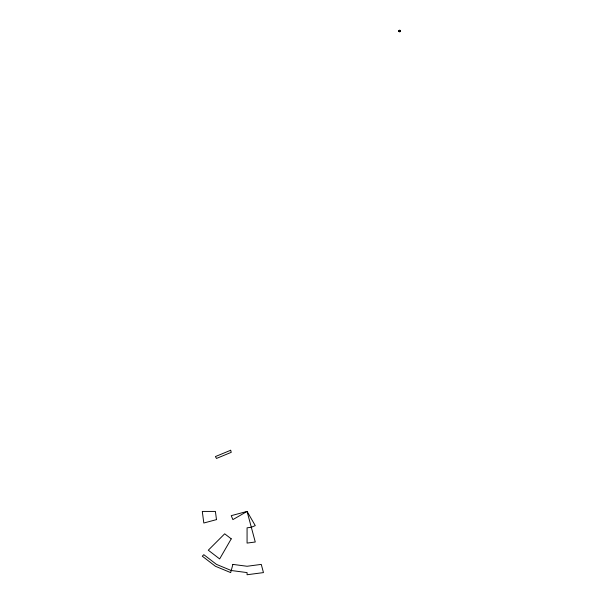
<?xml version="1.0" encoding="UTF-8"?>
<svg xmlns="http://www.w3.org/2000/svg" width="605" height="605" viewBox="0 0 605 605"><rect width="100%" height="100%" fill="white"/><g stroke="black" fill="none" stroke-linecap="round" stroke-linejoin="round"><path stroke-width="0.91" d="M399.058 31.498L398.99 30.779M399.262 30.802L399.391 30.31L398.975 30.923M399.096 31.505L399.096 30.719M399.996 31.762L400.253 31.12M400.291 30.976L400.034 30.575M399.497 31.642L398.998 31.324M399.981 30.326L399.33 30.522M399.429 31.732L400.45 31.165M399.202 31.135L399.565 31.793M399.262 30.386L399.935 30.25M399.731 31.528L399.822 31.634M399.837 30.31L400.404 31.324M232.88 564.397L230.679 572.595L215.41 566.265L202.289 556.199L203.817 554.679L216.484 564.397L231.239 570.507L247.074 572.595L247.074 574.75L263.462 572.595L261.269 564.397L247.074 566.265L232.88 564.397M231.239 538.843L219.653 558.922L208.294 550.202L224.682 533.814L231.239 538.843M247.074 511.422L232.88 519.619L231.239 515.664L247.074 511.422L255.265 525.616L251.317 527.258L247.074 527.817L247.074 543.086L255.265 542.004L247.074 511.422M230.679 450.256L215.41 456.578L216.484 458.446L231.239 452.336L230.679 450.256M216.484 519.619L203.817 523.015L202.289 511.422L215.41 511.422L216.484 519.619"/></g></svg>
